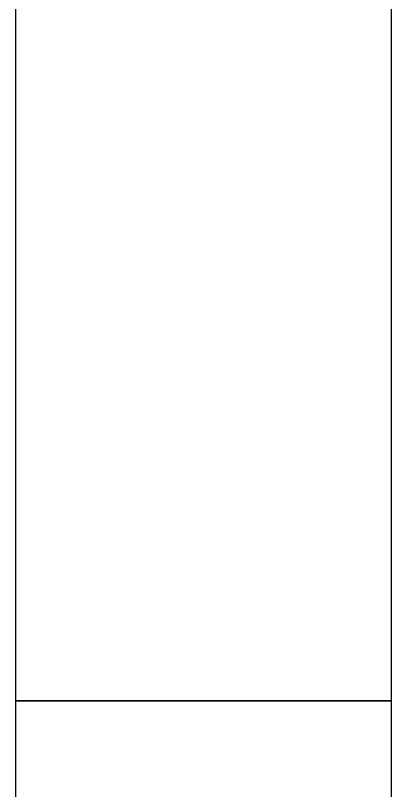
# Model space of a CAD drawing. Extents: x 6433 to 75181, y -2986 to 56414.
# Drawn here: x 30501.8 to 30531.8, y 9849.7 to 9911.5 of the extents above; entities that cross this region are included whole.
import ezdxf

# ---------------------------------------------------------------- set-up
doc = ezdxf.new("R2010")
doc.units = 0
doc.header["$MEASUREMENT"] = 0
doc.layers.add('H-Fixtures__Sanitary', color=2, linetype='CONTINUOUS')

msp = doc.modelspace()

# ---------------------------------------------------------------- linework, layer by layer
at = {"layer": 'H-Fixtures__Sanitary'}
for p, q in [((30501.842, 10747.169), (30501.842, 9856.823)), ((30531.842, 9856.823), (30531.842, 10747.169)), ((30501.842, 9856.823), (30501.842, 9830.169)), ((30501.842, 9856.823), (30531.842, 9856.823)), ((30516.842, 9856.823), (30501.842, 9856.823)), ((30531.842, 9856.823), (30516.842, 9856.823)), ((30531.842, 9830.169), (30531.842, 9856.823))]:
    msp.add_line(p, q, dxfattribs=at)

doc.saveas('drawing.dxf')
